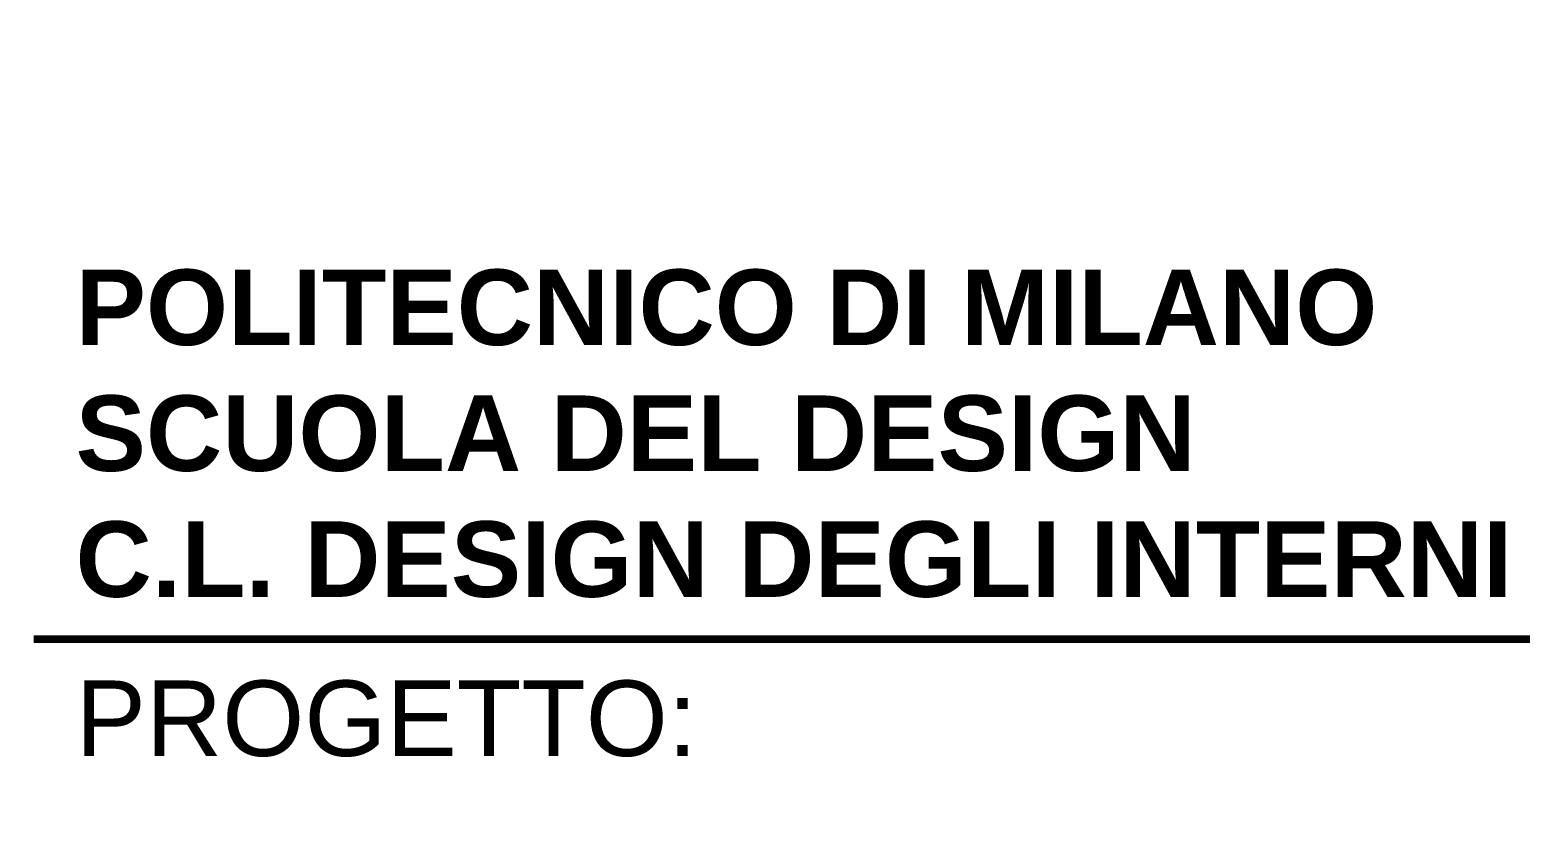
# Paper-space layout 'A000' of a CAD drawing. Header units: metres, sheet in millimetres. Extents: x -6 to 588, y -18 to 402.
# Drawn here: x 536.45 to 561.52, y 164.89 to 178.2 of the extents above; entities that cross this region are included whole.
import ezdxf
from ezdxf.enums import TextEntityAlignment as Align

# ---------------------------------------------------------------- set-up
doc = ezdxf.new("R2010")
doc.units = ezdxf.units.M
doc.header["$MEASUREMENT"] = 0
doc.set_wipeout_variables(frame=1)
doc.layers.add('G-ANNO-TEXT', color=3, linetype='Continuous')
doc.layers.add('G-ANNO-TTLB', color=3, linetype='Continuous')
doc.styles.add('ARIAL', font='arial.ttf')
doc.styles.add('ARIAL-BOLD', font='')
doc.styles.get('ARIAL-BOLD').set_extended_font_data('Arial', bold=True)

# ---------------------------------------------------------------- blocks, each defined once
blk = doc.blocks.new('BLOCK_TITLE')
at = {"layer": 'G-ANNO-TEXT', "style": 'ARIAL'}
blk.add_text('PROGETTO:', height=1.8, dxfattribs=at).set_placement((-49, 249.016), align=Align.TOP_LEFT)
at = {"layer": 'G-ANNO-TEXT', "style": 'ARIAL-BOLD'}
for tag, p, height in [('PROJECT_TITLE_001', (-45.317, 222.275), 3.6), ('STUDENTS_001', (-31.827, 160.465), 1.8), ('STUDENTS_002', (-31.968, 157.434), 1.8), ('STUDENTS_003', (-31.977, 154.403), 1.8), ('DRAWING_TITLE_001', (-35.365, 141), 1.8), ('NOTES_001', (-25.48, 124.1), 1.8), ('FILENAME_001', (-32.858, 107.683), 1.8)]:
    blk.add_attdef(tag, p, '', height=height, dxfattribs=at)
at = {"layer": 'G-ANNO-TEXT', "style": 'ARIAL-BOLD', "flags": 2}
for tag, p in [('CLASS_001', (-38.724, 192.282)), ('CLASS_002', (-34.96, 189.251)), ('PROFESSOR_001', (-36.329, 174.1))]:
    blk.add_attdef(tag, p, '', height=1.8, dxfattribs=at)
at = {"layer": 'G-ANNO-TEXT', "style": 'ARIAL-BOLD'}
for tag, p in [('VERSION_9', (-49, 92.5)), ('VERSION_8', (-49, 87.5)), ('VERSION_7', (-49, 82.5)), ('VERSION_6', (-49, 77.5)), ('VERSION_5', (-49, 72.5)), ('VERSION_4', (-49, 67.5)), ('VERSION_3', (-49, 62.5)), ('VERSION_2', (-49, 57.5)), ('VERSION_1', (-49, 52.5)), ('SHEET_TOTAL', (-5.681, 47.981)), ('DATE', (-39.015, 5.53)), ('REV', (-39.015, 2.506))]:
    blk.add_attdef(tag, text='', height=1.8, dxfattribs=at).set_placement(p, align=Align.MIDDLE_LEFT)
for tag, p in [('DATA_9', (-2.806, 92.5)), ('DATA_8', (-2.806, 87.5)), ('DATA_7', (-2.806, 82.5)), ('DATA_6', (-2.806, 77.5)), ('DATA_5', (-2.806, 72.5)), ('DATA_4', (-2.806, 67.5)), ('DATA_3', (-2.806, 62.5)), ('DATA_2', (-2.806, 57.5)), ('DATA_1', (-2.806, 52.5)), ('SHEET_COPY', (-11.423, 47.981)), ('SCALE', (-4.416, 5.53))]:
    blk.add_attdef(tag, text='', height=1.8, dxfattribs=at).set_placement(p, align=Align.MIDDLE_RIGHT)
blk.add_attdef('SHEET', text='', height=9.6, dxfattribs=at).set_placement((-25, 25), align=Align.MIDDLE_CENTER)
at = {"color": 7, "lineweight": 0, "true_color": 0xffffff}
blk.add_wipeout([(-25, 250), (0, 250), (0, 264.522), (5.75, 264.522), (5.75, 245.686), (-25, 245.686)], dxfattribs=at).dxf.layer = 'G-ANNO-TTLB'
at = {"layer": 'G-ANNO-TTLB', "const_width": 0.18}
blk.add_lwpolyline([(0, 250), (-50, 250)], dxfattribs=at)
at = {"layer": 'G-ANNO-TEXT', "insert": (-49, 250.983), "char_height": 1.8, "width": 56.86944, "attachment_point": 7, "style": 'ARIAL-BOLD'}
blk.add_mtext('POLITECNICO DI MILANO\\PSCUOLA DEL DESIGN\\PC.L. DESIGN DEGLI INTERNI', dxfattribs=at)

psp = doc.layouts.new('A000')

# ---------------------------------------------------------------- block references
at = {"xscale": 0.7063020214030911, "yscale": 0.7063020214030911, "zscale": 0.7063020214030911}
psp.add_blockref('BLOCK_TITLE', (571.824, -8.634), dxfattribs=at)

doc.saveas('drawing.dxf')
